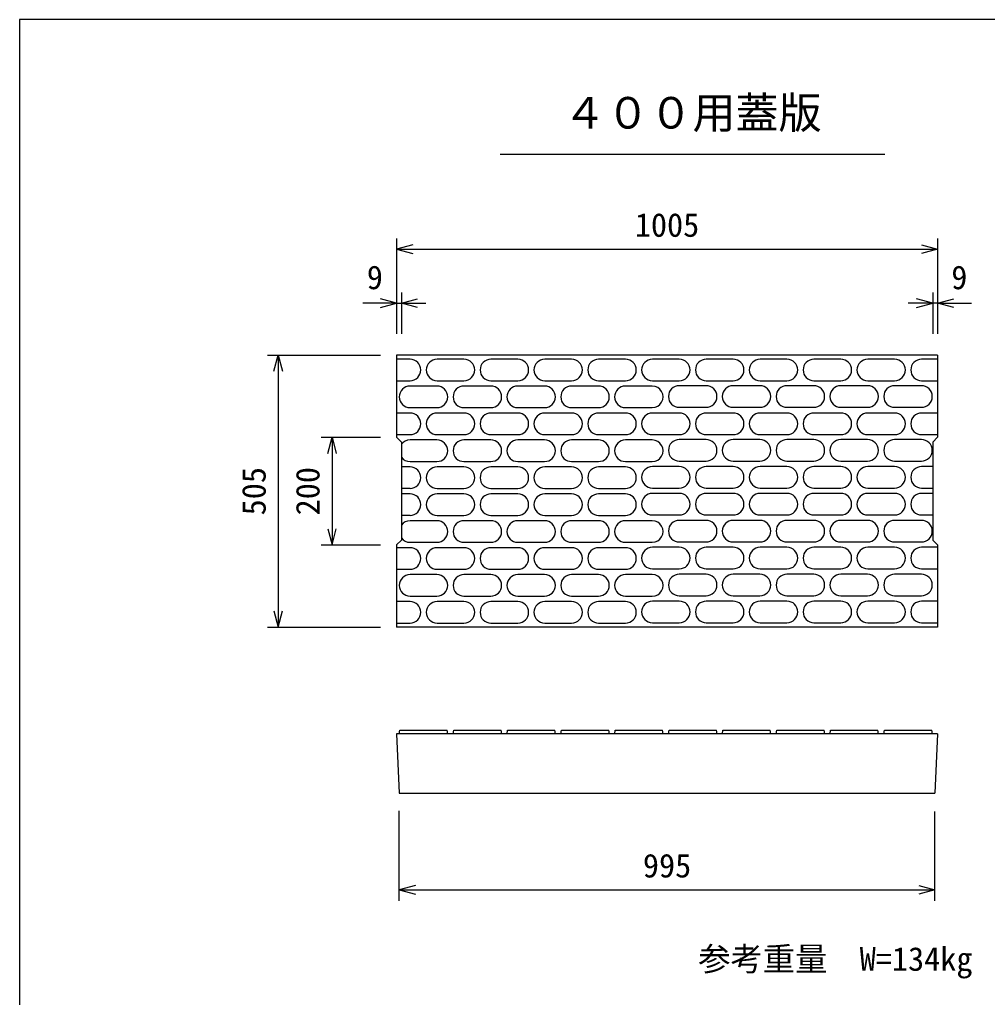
# Model space of a CAD drawing. Units: millimetres, scale not verified. Extents: x -16800 to 16800, y -5940 to 5940.
# Drawn here: x -6384 to -4586, y 1436 to 3251 of the extents above; entities that cross this region are included whole.
import ezdxf
from ezdxf.enums import TextEntityAlignment as Align

# ---------------------------------------------------------------- set-up
doc = ezdxf.new("R2010")
doc.units = ezdxf.units.MM
doc.header["$LTSCALE"] = 20
for name, color, linetype, lineweight in [('0-0_DIM', 7, 'Continuous', 25), ('0-2_HATCH', 6, 'Continuous', 25), ('0-5_OUTLINE', 3, 'Continuous', 25), ('0-6_TXT', 7, 'Continuous', 25)]:
    doc.layers.add(name, color=color, linetype=linetype, lineweight=lineweight)
doc.styles.add('ＭＳ ゴシック', font='')
doc.styles.get('ＭＳ ゴシック').set_extended_font_data('MS Gothic')

msp = doc.modelspace()

# ---------------------------------------------------------------- linework, layer by layer
at = {"layer": '0-0_DIM'}
for p, q in [((-5684.05, 2844.78), (-5684.05, 2667.66)), ((-4679.05, 2844.78), (-4679.05, 2667.66)), ((-5684.05, 2824.78), (-4679.05, 2824.78)), ((-5675.05, 2744.78), (-5675.05, 2667.66)), ((-4688.05, 2744.78), (-4688.05, 2667.66)), ((-5684.05, 2724.78), (-5747.02, 2724.78)), ((-4679.05, 2724.78), (-4616.07, 2724.78)), ((-5924.05, 2628.25), (-5714.05, 2628.25)), ((-5904.05, 2628.25), (-5904.05, 2123.25)), ((-5824.05, 2475.75), (-5714.05, 2475.75)), ((-5804.05, 2475.75), (-5804.05, 2275.75)), ((-5824.05, 2275.75), (-5714.05, 2275.75)), ((-5924.05, 2123.25), (-5714.05, 2123.25)), ((-5679.05, 1615.22), (-5679.05, 1781.92)), ((-4684.05, 1615.22), (-4684.05, 1780.9)), ((-5679.05, 1635.22), (-4684.05, 1635.22))]:
    msp.add_line(p, q, dxfattribs=at)
for points in [[(-5654.05, 2832.82), (-5684.05, 2824.78), (-5654.05, 2816.75)], [(-4709.05, 2832.82), (-4679.05, 2824.78), (-4709.05, 2816.75)], [(-5714.05, 2716.75), (-5684.05, 2724.78), (-5714.05, 2732.82)], [(-5684.05, 2724.78), (-5675.05, 2724.78), (-5629.61, 2724.78)], [(-5645.05, 2716.75), (-5675.05, 2724.78), (-5645.05, 2732.82)], [(-4679.05, 2724.78), (-4688.05, 2724.78), (-4733.48, 2724.78)], [(-4718.05, 2716.75), (-4688.05, 2724.78), (-4718.05, 2732.82)], [(-4649.05, 2716.75), (-4679.05, 2724.78), (-4649.05, 2732.82)], [(-5912.08, 2598.25), (-5904.05, 2628.25), (-5896.01, 2598.25)], [(-5812.08, 2445.75), (-5804.05, 2475.75), (-5796.01, 2445.75)], [(-5812.08, 2305.75), (-5804.05, 2275.75), (-5796.01, 2305.75)], [(-5912.08, 2153.25), (-5904.05, 2123.25), (-5896.01, 2153.25)], [(-5649.05, 1643.26), (-5679.05, 1635.22), (-5649.05, 1627.18)], [(-4714.05, 1643.26), (-4684.05, 1635.22), (-4714.05, 1627.18)]]:
    msp.add_lwpolyline(points, dxfattribs=at)
at = {"layer": '0-2_HATCH'}
for p, q in [((-5659.05, 2620.75), (-5684.05, 2620.75)), ((-5558.86, 2620.75), (-5608.86, 2620.75)), ((-5458.86, 2620.75), (-5508.86, 2620.75)), ((-5358.86, 2620.75), (-5408.86, 2620.75)), ((-5258.86, 2620.75), (-5308.86, 2620.75)), ((-5158.86, 2620.75), (-5208.86, 2620.75)), ((-5058.86, 2620.75), (-5108.86, 2620.75)), ((-4958.86, 2620.75), (-5008.86, 2620.75)), ((-4858.86, 2620.75), (-4908.86, 2620.75)), ((-4758.89, 2620.75), (-4808.89, 2620.75)), ((-4679.05, 2620.75), (-4708.89, 2620.75)), ((-5684.05, 2580.75), (-5659.05, 2580.75)), ((-5608.86, 2580.75), (-5558.86, 2580.75)), ((-5508.86, 2580.75), (-5458.86, 2580.75)), ((-5408.86, 2580.75), (-5358.86, 2580.75)), ((-5308.86, 2580.75), (-5258.86, 2580.75)), ((-5208.86, 2580.75), (-5158.86, 2580.75)), ((-5108.86, 2580.75), (-5058.86, 2580.75)), ((-5008.86, 2580.75), (-4958.86, 2580.75)), ((-4908.86, 2580.75), (-4858.86, 2580.75)), ((-4808.89, 2580.75), (-4758.89, 2580.75)), ((-4708.89, 2580.75), (-4679.05, 2580.75)), ((-5609.05, 2570.75), (-5659.05, 2570.75)), ((-5509.05, 2570.75), (-5559.05, 2570.75)), ((-5409.05, 2570.75), (-5459.05, 2570.75)), ((-5309.05, 2570.75), (-5359.05, 2570.75)), ((-5209.05, 2570.75), (-5259.05, 2570.75)), ((-5109.06, 2571.47), (-5159.06, 2571.47)), ((-5009.06, 2571.47), (-5059.06, 2571.47)), ((-4909.06, 2571.47), (-4959.06, 2571.47)), ((-4809.06, 2571.47), (-4859.06, 2571.47)), ((-4709.06, 2571.47), (-4759.06, 2571.47)), ((-5659.05, 2530.75), (-5609.05, 2530.75)), ((-5559.05, 2530.75), (-5509.05, 2530.75)), ((-5459.05, 2530.75), (-5409.05, 2530.75)), ((-5359.05, 2530.75), (-5309.05, 2530.75)), ((-5259.05, 2530.75), (-5209.05, 2530.75)), ((-5159.06, 2531.47), (-5109.06, 2531.47)), ((-5059.06, 2531.47), (-5009.06, 2531.47)), ((-4959.06, 2531.47), (-4909.06, 2531.47)), ((-4859.06, 2531.47), (-4809.06, 2531.47)), ((-4759.06, 2531.47), (-4709.06, 2531.47)), ((-5659.05, 2520.75), (-5684.05, 2520.75)), ((-5558.86, 2520.75), (-5608.86, 2520.75)), ((-5458.86, 2520.75), (-5508.86, 2520.75)), ((-5358.86, 2520.75), (-5408.86, 2520.75)), ((-5258.86, 2520.75), (-5308.86, 2520.75)), ((-5158.86, 2520.75), (-5208.86, 2520.75)), ((-5058.86, 2520.75), (-5108.86, 2520.75)), ((-4958.86, 2520.75), (-5008.86, 2520.75)), ((-4858.86, 2520.75), (-4908.86, 2520.75)), ((-4758.86, 2520.75), (-4808.86, 2520.75)), ((-4679.05, 2520.75), (-4708.86, 2520.75)), ((-5684.05, 2480.75), (-5659.05, 2480.75)), ((-5609.05, 2470.75), (-5659.05, 2470.75)), ((-5608.86, 2480.75), (-5558.86, 2480.75)), ((-5509.05, 2470.75), (-5559.05, 2470.75)), ((-5508.86, 2480.75), (-5458.86, 2480.75)), ((-5409.05, 2470.75), (-5459.05, 2470.75)), ((-5408.86, 2480.75), (-5358.86, 2480.75)), ((-5309.05, 2470.75), (-5359.05, 2470.75)), ((-5308.86, 2480.75), (-5258.86, 2480.75)), ((-5209.05, 2470.75), (-5259.05, 2470.75)), ((-5208.86, 2480.75), (-5158.86, 2480.75)), ((-5109.06, 2471.47), (-5159.06, 2471.47)), ((-5108.86, 2480.75), (-5058.86, 2480.75)), ((-5009.06, 2471.47), (-5059.06, 2471.47)), ((-5008.86, 2480.75), (-4958.86, 2480.75)), ((-4909.06, 2471.47), (-4959.06, 2471.47)), ((-4908.86, 2480.75), (-4858.86, 2480.75)), ((-4809.06, 2471.47), (-4859.06, 2471.47)), ((-4808.86, 2480.75), (-4758.86, 2480.75)), ((-4709.06, 2471.47), (-4759.06, 2471.47)), ((-4708.86, 2480.75), (-4679.05, 2480.75)), ((-5664.05, 2420.75), (-5675.05, 2420.75)), ((-5659.05, 2420.75), (-5664.05, 2420.75)), ((-5659.05, 2430.75), (-5609.05, 2430.75)), ((-5558.86, 2420.75), (-5608.86, 2420.75)), ((-5559.05, 2430.75), (-5509.05, 2430.75)), ((-5458.86, 2420.75), (-5508.86, 2420.75)), ((-5459.05, 2430.75), (-5409.05, 2430.75)), ((-5358.86, 2420.75), (-5408.86, 2420.75)), ((-5359.05, 2430.75), (-5309.05, 2430.75)), ((-5258.86, 2420.75), (-5308.86, 2420.75)), ((-5259.05, 2430.75), (-5209.05, 2430.75)), ((-5158.86, 2421.47), (-5208.86, 2421.47)), ((-5159.06, 2431.47), (-5109.06, 2431.47)), ((-5058.86, 2421.47), (-5108.86, 2421.47)), ((-5059.06, 2431.47), (-5009.06, 2431.47)), ((-4958.86, 2421.47), (-5008.86, 2421.47)), ((-4959.06, 2431.47), (-4909.06, 2431.47)), ((-4858.86, 2421.47), (-4908.86, 2421.47)), ((-4859.06, 2431.47), (-4809.06, 2431.47)), ((-4758.86, 2421.47), (-4808.86, 2421.47)), ((-4759.06, 2431.47), (-4709.06, 2431.47)), ((-4688.05, 2421.47), (-4708.86, 2421.47)), ((-5659.05, 2380.75), (-5675.05, 2380.75)), ((-5608.86, 2380.75), (-5558.86, 2380.75)), ((-5508.86, 2380.75), (-5458.86, 2380.75)), ((-5408.86, 2380.75), (-5358.86, 2380.75)), ((-5308.86, 2380.75), (-5258.86, 2380.75)), ((-5208.86, 2381.47), (-5158.86, 2381.47)), ((-5108.86, 2381.47), (-5058.86, 2381.47)), ((-5008.86, 2381.47), (-4958.86, 2381.47)), ((-4908.86, 2381.47), (-4858.86, 2381.47)), ((-4808.86, 2381.47), (-4758.86, 2381.47)), ((-4708.86, 2381.47), (-4688.05, 2381.47)), ((-5659.05, 2370.75), (-5675.05, 2370.75)), ((-5558.86, 2370.75), (-5608.86, 2370.75)), ((-5458.86, 2370.75), (-5508.86, 2370.75)), ((-5358.86, 2370.75), (-5408.86, 2370.75)), ((-5258.86, 2370.75), (-5308.86, 2370.75)), ((-5158.86, 2371.47), (-5208.86, 2371.47)), ((-5058.86, 2371.47), (-5108.86, 2371.47)), ((-4958.86, 2371.47), (-5008.86, 2371.47)), ((-4858.86, 2371.47), (-4908.86, 2371.47)), ((-4758.86, 2371.47), (-4808.86, 2371.47)), ((-4688.05, 2371.47), (-4708.86, 2371.47)), ((-5659.05, 2330.75), (-5675.05, 2330.75)), ((-5608.86, 2330.75), (-5558.86, 2330.75)), ((-5508.86, 2330.75), (-5458.86, 2330.75)), ((-5408.86, 2330.75), (-5358.86, 2330.75)), ((-5308.86, 2330.75), (-5258.86, 2330.75)), ((-5208.86, 2331.47), (-5158.86, 2331.47)), ((-5108.86, 2331.47), (-5058.86, 2331.47)), ((-5008.86, 2331.47), (-4958.86, 2331.47)), ((-4908.86, 2331.47), (-4858.86, 2331.47)), ((-4808.86, 2331.47), (-4758.86, 2331.47)), ((-4708.86, 2331.47), (-4688.05, 2331.47)), ((-5609.05, 2320.75), (-5659.05, 2320.75)), ((-5509.05, 2320.75), (-5559.05, 2320.75)), ((-5409.05, 2320.75), (-5459.05, 2320.75)), ((-5309.05, 2320.75), (-5359.05, 2320.75)), ((-5209.05, 2320.75), (-5259.05, 2320.75)), ((-5109.06, 2321.47), (-5159.06, 2321.47)), ((-5009.06, 2321.47), (-5059.06, 2321.47)), ((-4909.06, 2321.47), (-4959.06, 2321.47)), ((-4809.06, 2321.47), (-4859.06, 2321.47)), ((-4709.06, 2321.47), (-4759.06, 2321.47)), ((-5659.05, 2270.75), (-5684.05, 2270.75)), ((-5659.05, 2280.75), (-5609.05, 2280.75)), ((-5558.86, 2270.75), (-5608.86, 2270.75)), ((-5559.05, 2280.75), (-5509.05, 2280.75)), ((-5458.86, 2270.75), (-5508.86, 2270.75)), ((-5459.05, 2280.75), (-5409.05, 2280.75)), ((-5358.86, 2270.75), (-5408.86, 2270.75)), ((-5359.05, 2280.75), (-5309.05, 2280.75)), ((-5258.86, 2270.75), (-5308.86, 2270.75)), ((-5259.05, 2280.75), (-5209.05, 2280.75)), ((-5158.86, 2271.47), (-5208.86, 2271.47)), ((-5159.06, 2281.47), (-5109.06, 2281.47)), ((-5058.86, 2271.47), (-5108.86, 2271.47)), ((-5059.06, 2281.47), (-5009.06, 2281.47)), ((-4958.86, 2271.47), (-5008.86, 2271.47)), ((-4959.06, 2281.47), (-4909.06, 2281.47)), ((-4858.86, 2271.47), (-4908.86, 2271.47)), ((-4859.06, 2281.47), (-4809.06, 2281.47)), ((-4758.86, 2271.47), (-4808.86, 2271.47)), ((-4759.06, 2281.47), (-4709.06, 2281.47)), ((-4679.05, 2271.47), (-4708.86, 2271.47)), ((-5684.05, 2230.75), (-5659.05, 2230.75)), ((-5609.05, 2220.75), (-5659.05, 2220.75)), ((-5608.86, 2230.75), (-5558.86, 2230.75)), ((-5509.05, 2220.75), (-5559.05, 2220.75)), ((-5508.86, 2230.75), (-5458.86, 2230.75)), ((-5409.05, 2220.75), (-5459.05, 2220.75)), ((-5408.86, 2230.75), (-5358.86, 2230.75)), ((-5309.05, 2220.75), (-5359.05, 2220.75)), ((-5308.86, 2230.75), (-5258.86, 2230.75)), ((-5209.05, 2220.75), (-5259.05, 2220.75)), ((-5208.86, 2231.47), (-5158.86, 2231.47)), ((-5109.06, 2221.47), (-5159.06, 2221.47)), ((-5108.86, 2231.47), (-5058.86, 2231.47)), ((-5009.06, 2221.47), (-5059.06, 2221.47)), ((-5008.86, 2231.47), (-4958.86, 2231.47)), ((-4909.06, 2221.47), (-4959.06, 2221.47)), ((-4908.86, 2231.47), (-4858.86, 2231.47)), ((-4809.06, 2221.47), (-4859.06, 2221.47)), ((-4808.86, 2231.47), (-4758.86, 2231.47)), ((-4709.06, 2221.47), (-4759.06, 2221.47)), ((-4708.86, 2231.47), (-4679.05, 2231.47)), ((-5659.05, 2180.75), (-5609.05, 2180.75)), ((-5559.05, 2180.75), (-5509.05, 2180.75)), ((-5459.05, 2180.75), (-5409.05, 2180.75)), ((-5359.05, 2180.75), (-5309.05, 2180.75)), ((-5259.05, 2180.75), (-5209.05, 2180.75)), ((-5159.06, 2181.47), (-5109.06, 2181.47)), ((-5059.06, 2181.47), (-5009.06, 2181.47)), ((-4959.06, 2181.47), (-4909.06, 2181.47)), ((-4859.06, 2181.47), (-4809.06, 2181.47)), ((-4759.06, 2181.47), (-4709.06, 2181.47)), ((-5659.05, 2170.75), (-5684.05, 2170.75)), ((-5558.86, 2170.75), (-5608.86, 2170.75)), ((-5458.86, 2170.75), (-5508.86, 2170.75)), ((-5358.86, 2170.75), (-5408.86, 2170.75)), ((-5258.86, 2170.75), (-5308.86, 2170.75)), ((-5158.86, 2171.47), (-5208.86, 2171.47)), ((-5058.86, 2171.47), (-5108.86, 2171.47)), ((-4958.86, 2171.47), (-5008.86, 2171.47)), ((-4858.86, 2171.47), (-4908.86, 2171.47)), ((-4758.86, 2171.47), (-4808.86, 2171.47)), ((-4679.05, 2171.47), (-4708.86, 2171.47)), ((-5684.05, 2130.75), (-5659.05, 2130.75)), ((-5608.86, 2130.75), (-5558.86, 2130.75)), ((-5508.86, 2130.75), (-5458.86, 2130.75)), ((-5408.86, 2130.75), (-5358.86, 2130.75)), ((-5308.86, 2130.75), (-5258.86, 2130.75)), ((-5208.86, 2131.47), (-5158.86, 2131.47)), ((-5108.86, 2131.47), (-5058.86, 2131.47)), ((-5008.86, 2131.47), (-4958.86, 2131.47)), ((-4908.86, 2131.47), (-4858.86, 2131.47)), ((-4808.86, 2131.47), (-4758.86, 2131.47)), ((-4708.86, 2131.47), (-4679.05, 2131.47)), ((-5679.05, 1925.22), (-5678.05, 1931.72)), ((-5678.05, 1931.72), (-5590.05, 1931.72)), ((-5589.05, 1925.22), (-5590.05, 1931.72)), ((-5578.87, 1925.22), (-5577.87, 1931.72)), ((-5577.87, 1931.72), (-5489.87, 1931.72)), ((-5488.87, 1925.22), (-5489.87, 1931.72)), ((-5478.87, 1925.22), (-5477.87, 1931.72)), ((-5477.87, 1931.72), (-5389.87, 1931.72)), ((-5388.87, 1925.22), (-5389.87, 1931.72)), ((-5378.87, 1925.22), (-5377.87, 1931.72)), ((-5377.87, 1931.72), (-5289.87, 1931.72)), ((-5288.87, 1925.22), (-5289.87, 1931.72)), ((-5278.87, 1925.22), (-5277.87, 1931.72)), ((-5277.87, 1931.72), (-5189.87, 1931.72)), ((-5188.87, 1925.22), (-5189.87, 1931.72)), ((-5178.87, 1925.22), (-5177.87, 1931.72)), ((-5177.87, 1931.72), (-5089.87, 1931.72)), ((-5088.87, 1925.22), (-5089.87, 1931.72)), ((-5078.87, 1925.22), (-5077.87, 1931.72)), ((-5077.87, 1931.72), (-4989.87, 1931.72)), ((-4988.87, 1925.22), (-4989.87, 1931.72)), ((-4978.87, 1925.22), (-4977.87, 1931.72)), ((-4977.87, 1931.72), (-4889.87, 1931.72)), ((-4888.87, 1925.22), (-4889.87, 1931.72)), ((-4878.87, 1925.22), (-4877.87, 1931.72)), ((-4877.87, 1931.72), (-4789.87, 1931.72)), ((-4788.87, 1925.22), (-4789.87, 1931.72)), ((-4778.87, 1925.22), (-4777.87, 1931.72)), ((-4777.87, 1931.72), (-4689.87, 1931.72)), ((-4688.87, 1925.22), (-4689.87, 1931.72))]:
    msp.add_line(p, q, dxfattribs=at)
for centre, start, end in [((-5659.05, 2600.75), 270, 90), ((-5608.86, 2600.75), 90, 270), ((-5558.86, 2600.75), 270, 90), ((-5508.86, 2600.75), 90, 270), ((-5458.86, 2600.75), 270, 90), ((-5408.86, 2600.75), 90, 270), ((-5358.86, 2600.75), 270, 90), ((-5308.86, 2600.75), 90, 270), ((-5258.86, 2600.75), 270, 90), ((-5208.86, 2600.75), 90, 270), ((-5158.86, 2600.75), 270, 90), ((-5108.86, 2600.75), 90, 270), ((-5058.86, 2600.75), 270, 90), ((-5008.86, 2600.75), 90, 270), ((-4958.86, 2600.75), 270, 90), ((-4908.86, 2600.75), 90, 270), ((-4858.86, 2600.75), 270, 90), ((-4808.89, 2600.75), 90, 270), ((-4758.89, 2600.75), 270, 90), ((-4708.89, 2600.75), 90, 270), ((-5659.05, 2550.75), 90, 270), ((-5609.05, 2550.75), 270, 90), ((-5559.05, 2550.75), 90, 270), ((-5509.05, 2550.75), 270, 90), ((-5459.05, 2550.75), 90, 270), ((-5409.05, 2550.75), 270, 90), ((-5359.05, 2550.75), 90, 270), ((-5309.05, 2550.75), 270, 90), ((-5259.05, 2550.75), 90, 270), ((-5209.05, 2550.75), 270, 90.00105), ((-5159.06, 2551.47), 90, 270), ((-5109.06, 2551.47), 270, 90), ((-5059.06, 2551.47), 90, 270), ((-5009.06, 2551.47), 270, 90), ((-4959.06, 2551.47), 90, 270), ((-4909.06, 2551.47), 270, 90), ((-4859.06, 2551.47), 90, 270), ((-4809.06, 2551.47), 270, 90), ((-4759.06, 2551.47), 90, 270), ((-4709.06, 2551.47), 270, 90), ((-5659.05, 2500.75), 270, 90), ((-5608.86, 2500.75), 90, 270), ((-5558.86, 2500.75), 270, 90), ((-5508.86, 2500.75), 90, 270), ((-5458.86, 2500.75), 270, 90), ((-5408.86, 2500.75), 90, 270), ((-5358.86, 2500.75), 270, 90), ((-5308.86, 2500.75), 90, 270), ((-5258.86, 2500.75), 270, 90), ((-5208.86, 2500.75), 90, 270), ((-5158.86, 2500.75), 270, 90), ((-5108.86, 2500.75), 90, 270), ((-5058.86, 2500.75), 270, 90), ((-5008.86, 2500.75), 90, 270), ((-4958.86, 2500.75), 270, 90), ((-4908.86, 2500.75), 90, 270), ((-4858.86, 2500.75), 270, 90), ((-4808.86, 2500.75), 90, 270), ((-4758.86, 2500.75), 270, 90), ((-4708.86, 2500.75), 90, 270), ((-5659.05, 2450.75), 90, 143.1301), ((-5609.05, 2450.75), 270, 90), ((-5559.05, 2450.75), 90, 270), ((-5509.05, 2450.75), 270, 90), ((-5459.05, 2450.75), 90, 270), ((-5409.05, 2450.75), 270, 90), ((-5359.05, 2450.75), 90, 270), ((-5309.05, 2450.75), 270, 90), ((-5259.05, 2450.75), 90, 270), ((-5209.05, 2450.75), 270, 90.00105), ((-5159.06, 2451.47), 90, 270), ((-5109.06, 2451.47), 270, 90), ((-5059.06, 2451.47), 90, 270), ((-5009.06, 2451.47), 270, 90), ((-4959.06, 2451.47), 90, 270), ((-4909.06, 2451.47), 270, 90), ((-4859.06, 2451.47), 90, 270), ((-4809.06, 2451.47), 270, 90), ((-4759.06, 2451.47), 90, 270), ((-4709.06, 2451.47), 270, 90), ((-5659.05, 2450.75), 216.8699, 270), ((-5659.05, 2400.75), 270, 90), ((-5608.86, 2400.75), 90, 270), ((-5558.86, 2400.75), 270, 90), ((-5508.86, 2400.75), 90, 270), ((-5458.86, 2400.75), 270, 90), ((-5408.86, 2400.75), 90, 270), ((-5358.86, 2400.75), 270, 90), ((-5308.86, 2400.75), 90, 270), ((-5258.86, 2400.75), 270, 90), ((-5208.86, 2401.47), 90, 270), ((-5158.86, 2401.47), 270, 90), ((-5108.86, 2401.47), 90, 270), ((-5058.86, 2401.47), 270, 90), ((-5008.86, 2401.47), 90, 270), ((-4958.86, 2401.47), 270, 90), ((-4908.86, 2401.47), 90, 270), ((-4858.86, 2401.47), 270, 90), ((-4808.86, 2401.47), 90, 270), ((-4758.86, 2401.47), 270, 90), ((-4708.86, 2401.47), 90, 270), ((-5659.05, 2350.75), 270, 90), ((-5608.86, 2350.75), 90, 270), ((-5558.86, 2350.75), 270, 90), ((-5508.86, 2350.75), 90, 270), ((-5458.86, 2350.75), 270, 90), ((-5408.86, 2350.75), 90, 270), ((-5358.86, 2350.75), 270, 90), ((-5308.86, 2350.75), 90, 270), ((-5258.86, 2350.75), 270, 90), ((-5208.86, 2351.47), 90, 270), ((-5158.86, 2351.47), 270, 90), ((-5108.86, 2351.47), 90, 270), ((-5058.86, 2351.47), 270, 90), ((-5008.86, 2351.47), 90, 270), ((-4958.86, 2351.47), 270, 90), ((-4908.86, 2351.47), 90, 270), ((-4858.86, 2351.47), 270, 90), ((-4808.86, 2351.47), 90, 270), ((-4758.86, 2351.47), 270, 90), ((-4708.86, 2351.47), 90, 270), ((-5659.05, 2300.75), 89.71892, 143.1301), ((-5609.05, 2300.75), 270, 90), ((-5559.05, 2300.75), 90, 270), ((-5509.05, 2300.75), 270, 90), ((-5459.05, 2300.75), 90, 270), ((-5409.05, 2300.75), 270, 90), ((-5359.05, 2300.75), 90, 270), ((-5309.05, 2300.75), 270, 90), ((-5259.05, 2300.75), 90, 270), ((-5209.05, 2300.75), 270, 90.00105), ((-5159.06, 2301.47), 90, 270), ((-5109.06, 2301.47), 270, 90), ((-5059.06, 2301.47), 90, 270), ((-5009.06, 2301.47), 270, 90), ((-4959.06, 2301.47), 90, 270), ((-4909.06, 2301.47), 270, 90), ((-4859.06, 2301.47), 90, 270), ((-4809.06, 2301.47), 270, 90), ((-4759.06, 2301.47), 90, 270), ((-4709.06, 2301.47), 270, 90), ((-5659.05, 2300.75), 216.8699, 270), ((-5659.05, 2250.75), 270, 90), ((-5608.86, 2250.75), 90, 270), ((-5558.86, 2250.75), 270, 90), ((-5508.86, 2250.75), 90, 270), ((-5458.86, 2250.75), 270, 90), ((-5408.86, 2250.75), 90, 270), ((-5358.86, 2250.75), 270, 90), ((-5308.86, 2250.75), 90, 270), ((-5258.86, 2250.75), 270, 90), ((-5208.86, 2251.47), 90, 270), ((-5158.86, 2251.47), 270, 90), ((-5108.86, 2251.47), 90, 270), ((-5058.86, 2251.47), 270, 90), ((-5008.86, 2251.47), 90, 270), ((-4958.86, 2251.47), 270, 90), ((-4908.86, 2251.47), 90, 270), ((-4858.86, 2251.47), 270, 90), ((-4808.86, 2251.47), 90, 270), ((-4758.86, 2251.47), 270, 90), ((-4708.86, 2251.47), 90, 270), ((-5659.05, 2200.75), 90, 270), ((-5609.05, 2200.75), 270, 90), ((-5559.05, 2200.75), 90, 270), ((-5509.05, 2200.75), 270, 90), ((-5459.05, 2200.75), 90, 270), ((-5409.05, 2200.75), 270, 90), ((-5359.05, 2200.75), 90, 270), ((-5309.05, 2200.75), 270, 90), ((-5259.05, 2200.75), 90, 270), ((-5209.05, 2200.75), 270, 90.00105), ((-5159.06, 2201.47), 90, 270), ((-5109.06, 2201.47), 270, 90), ((-5059.06, 2201.47), 90, 270), ((-5009.06, 2201.47), 270, 90), ((-4959.06, 2201.47), 90, 270), ((-4909.06, 2201.47), 270, 90), ((-4859.06, 2201.47), 90, 270), ((-4809.06, 2201.47), 270, 90), ((-4759.06, 2201.47), 90, 270), ((-4709.06, 2201.47), 270, 90), ((-5659.05, 2150.75), 270, 90), ((-5608.86, 2150.75), 90, 270), ((-5558.86, 2150.75), 270, 90), ((-5508.86, 2150.75), 90, 270), ((-5458.86, 2150.75), 270, 90), ((-5408.86, 2150.75), 90, 270), ((-5358.86, 2150.75), 270, 90), ((-5308.86, 2150.75), 90, 270), ((-5258.86, 2150.75), 270, 90), ((-5208.86, 2151.47), 90, 270), ((-5158.86, 2151.47), 270, 90), ((-5108.86, 2151.47), 90, 270), ((-5058.86, 2151.47), 270, 90), ((-5008.86, 2151.47), 90, 270), ((-4958.86, 2151.47), 270, 90), ((-4908.86, 2151.47), 90, 270), ((-4858.86, 2151.47), 270, 90), ((-4808.86, 2151.47), 90, 270), ((-4758.86, 2151.47), 270, 90), ((-4708.86, 2151.47), 90, 270)]:
    msp.add_arc(centre, 20, start, end, dxfattribs=at)
at = {"layer": '0-5_OUTLINE'}
for p, q in [((-5684.05, 2628.25), (-5684.05, 2475.75)), ((-4679.05, 2628.25), (-5684.05, 2628.25)), ((-4679.05, 2628.25), (-4679.05, 2475.75)), ((-5675.05, 2466.75), (-5684.05, 2475.75)), ((-4688.05, 2466.75), (-4679.05, 2475.75)), ((-5675.05, 2466.75), (-5675.05, 2284.75)), ((-4688.05, 2466.75), (-4688.05, 2284.75)), ((-5684.05, 2275.75), (-5675.05, 2284.75)), ((-5684.05, 2275.75), (-5684.05, 2123.25)), ((-4679.05, 2275.75), (-4688.05, 2284.75)), ((-4679.05, 2275.75), (-4679.05, 2123.25)), ((-4679.05, 2123.25), (-5684.05, 2123.25)), ((-4679.05, 1925.22), (-5684.05, 1925.22)), ((-4679.05, 1925.22), (-4684.05, 1815.22))]:
    msp.add_line(p, q, dxfattribs=at)
msp.add_lwpolyline([(-5684.05, 1925.22), (-5679.05, 1815.22), (-4684.05, 1815.22)], dxfattribs=at)
at = {"layer": '0-6_TXT'}
msp.add_line((-5491.94, 3001.34), (-4776.99, 3001.34), dxfattribs=at)
msp.add_lwpolyline([(-6384.47, -248.66), (-3884.47, -248.66), (-3884.47, 3251.34), (-6384.47, 3251.34)], close=True, dxfattribs=at)

# ---------------------------------------------------------------- texts
at = {"layer": '0-0_DIM', "style": 'ＭＳ ゴシック'}
for s, p in [('1005', (-5241.55, 2834.78)), ('9', (-5739.39, 2737.48)), ('9', (-4653.7, 2737.48)), ('995', (-5226.55, 1645.22)), ('参考重量\u3000W=134kg', (-5123.81, 1471.97))]:
    msp.add_text(s, height=43.99, dxfattribs=at).set_placement(p, align=Align.BOTTOM_LEFT)
for s, p in [('505', (-5914.05, 2330.75)), ('200', (-5814.05, 2330.75))]:
    msp.add_text(s, height=43.99, rotation=90, dxfattribs=at).set_placement(p, align=Align.BOTTOM_LEFT)
at = {"layer": '0-6_TXT', "style": 'ＭＳ ゴシック'}
msp.add_text('４００用蓋版', height=58.65, dxfattribs=at).set_placement((-5374.47, 3031.34), align=Align.BOTTOM_LEFT)

doc.saveas('drawing.dxf')
